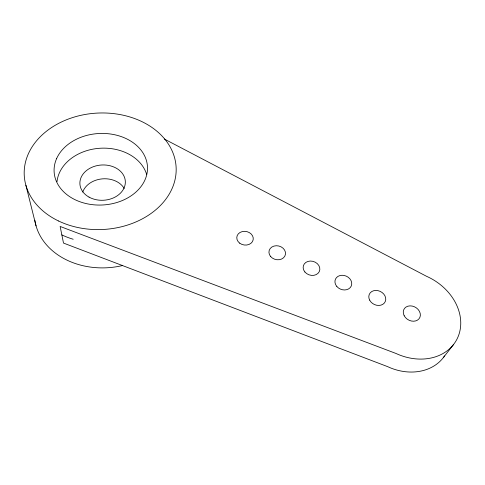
<?xml version="1.0" encoding="UTF-8"?>
<svg xmlns="http://www.w3.org/2000/svg" width="485" height="485" viewBox="0 0 485 485"><rect width="100%" height="100%" fill="white"/><g stroke="black" fill="none" stroke-linecap="round" stroke-linejoin="round"><path stroke-width="0.73" d="M443.308 357.657L453.639 344.392M164.391 139.062L426.503 276.28A51.143 41.358 29.7 0 1 458.325 336.154A51.143 41.358 29.7 0 1 396.045 353.486L60.14 226.453L63.493 243.07L387.612 366.63A49.373 40.473 30.5 0 0 444.569 355.917M25.899 185.276L36.054 225.877M73.193 239.263A74.066 57.521 -3.5 0 1 61.844 234.904M122.596 265.531A70.392 56.036 -4.2 0 1 34.841 220.232M57 181.675A45.529 35.332 -3.4 0 1 59.206 173.29L59.364 172.939A45.529 35.332 -3.4 0 1 104.633 148.143A45.529 35.332 -3.4 0 1 146.609 174.279M82.729 192.024A22.177 17.424 -3.8 0 1 102.371 178.862A22.177 17.424 -3.8 0 1 124.233 188.483M56.696 158.407L56.539 158.765A46.748 35.787 -3.1 0 0 109.822 204.179A46.748 35.787 -3.1 0 0 136.097 145.003A46.748 35.787 -3.1 0 0 56.696 158.407M404.211 315.765A8.942 7.226 29.6 0 0 419.01 318.809A8.942 7.226 29.6 0 0 412.238 306.071A8.942 7.226 29.6 0 0 404.211 315.765M369.631 300.094A8.766 7.178 26.1 0 0 384.278 303.107A8.766 7.178 26.1 0 0 377.918 290.636A8.766 7.178 26.1 0 0 369.631 300.094M336.82 286.459A8.615 7.117 22.3 0 0 351.207 286.126A8.615 7.117 22.3 0 0 341.998 275.274A8.615 7.117 22.3 0 0 336.82 286.459M304.889 271.982A8.487 7.039 18.3 0 0 319.233 271.685A8.487 7.039 18.3 0 0 310.364 261.045A8.487 7.039 18.3 0 0 304.889 271.982M270.539 256.407A8.378 6.942 13.9 0 0 284.828 256.147A8.378 6.942 13.9 0 0 276.323 245.731A8.378 6.942 13.9 0 0 270.539 256.407M239.705 243.173A8.293 6.838 9.9 0 0 253.146 239.869A8.293 6.838 9.9 0 0 242.215 231.6A8.293 6.838 9.9 0 0 239.705 243.173M58.533 220.984A76.048 58.267 -3.1 0 0 176.061 172.848A76.048 58.267 -3.1 0 0 65.948 119.995A76.048 58.267 -3.1 0 0 58.533 220.984M89.052 197.122A22.753 17.654 -3.4 0 0 125.197 184.124A22.753 17.654 -3.4 0 0 93.587 166.622A22.753 17.654 -3.4 0 0 89.052 197.122"/></g></svg>
